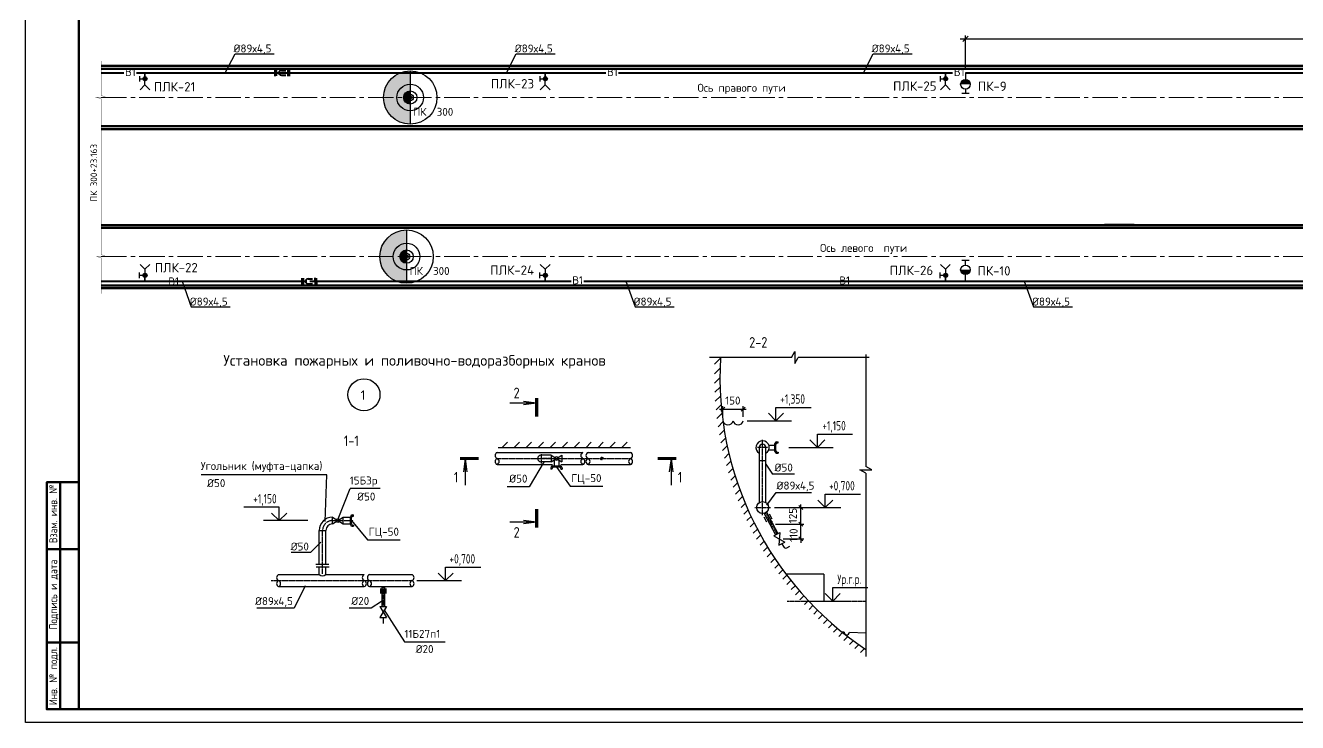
# Paper-space layout 'л2-л8' of a CAD drawing. Header units: millimetres. Extents: x 10032 to 18918, y -3051 to 627.
# Drawn here: x 10041.8 to 10518.5, y -1195.5 to -934.4 of the extents above; entities that cross this region are included whole.
import ezdxf
from ezdxf.enums import TextEntityAlignment as Align

# ---------------------------------------------------------------- set-up
doc = ezdxf.new("R2010")
doc.units = ezdxf.units.MM
doc.header["$LTSCALE"] = 0.5
for name, pattern in [('CENTER', [2, 1.25, -0.25, 0.25, -0.25]), ('CENTER2', [28.575, 19.05, -3.175, 3.175, -3.175]), ('HIDDEN', [0.375, 0.25, -0.125])]:
    doc.linetypes.add(name, pattern=pattern)
for name, color, linetype in [('0 @ 1', 7, 'Continuous'), ('1_NADPIS', 7, 'Continuous'), ('3_Текст', 7, 'Continuous'), ('DIZAIN', 30, 'Continuous'), ('FORMAT', 7, 'Continuous'), ('OTMETKI', 2, 'Continuous'), ('ВК_конструкции', 7, 'Continuous'), ('ВК_надписи', 7, 'Continuous'), ('ВК_отметки', 9, 'Continuous'), ('ВК_сети', 4, 'Continuous'), ('ГТ_Конструкции', 2, 'Continuous'), ('ГТ_ПК', 2, 'Continuous'), ('ГТ_ПК @ 0.25', 2, 'Continuous'), ('ГТ_ПК @ 0.5', 2, 'Continuous'), ('ГТ_ПК @ 1', 2, 'Continuous'), ('ГТ_ПК @ 2', 2, 'Continuous'), ('ГТ_ПК @ 4', 2, 'Continuous')]:
    doc.layers.add(name, color=color, linetype=linetype)
for name, color, linetype, lineweight in [('1_fragment_plan', 7, 'Continuous', 30), ('1_PK500', 5, 'Continuous', 35), ('А_Дизайн', 16, 'Continuous', 20), ('А_Конструкции', 4, 'Continuous', 50), ('АР_Оси', 242, 'CENTER2', 18)]:
    doc.layers.add(name, color=color, linetype=linetype, lineweight=lineweight)
doc.styles.add('ROMANS', font='romans.shx', dxfattribs={"width": 0.8, "height": 1.75})
doc.styles.add('RS-3-08', font='romans.shx', dxfattribs={"width": 0.8, "height": 3})
doc.styles.add('RS-30-06', font='romans.shx', dxfattribs={"width": 0.6, "height": 3})
doc.styles.add('ММП', font='isocpeur.ttf', dxfattribs={"width": 0.9})
doc.styles.add('Стандарт ММП', font='isocpeur.ttf')
doc.dimstyles.new('M1000', dxfattribs={"dimtxt": 3, "dimasz": 2, "dimexe": 1.2, "dimexo": 1.5, "dimgap": 1.3, "dimtad": 1, "dimdec": 0, "dimlfac": 1000, "dimrnd": 1, "dimzin": 0, "dimdsep": 46, "dimtxsty": 'RS-3-08', "dimblk1": 'OBLIQUE', "dimblk2": 'OBLIQUE', "dimsah": 1, "dimcen": 0, "dimdle": 1.2, "dimadec": 0, "dimazin": 0, "dimtfac": 1, "dimtdec": 0, "dimtmove": 2, "dimatfit": 3, "dimldrblk": 'ARCHTICK', "dimfxl": 1, "dimtolj": 1, "dimtzin": 0, "dimarcsym": 0})
doc.dimstyles.new('M200$0', dxfattribs={"dimscale": 0, "dimtxt": 3, "dimasz": 2, "dimexe": 1.2, "dimexo": 1.5, "dimgap": 1.2, "dimtad": 1, "dimdec": 0, "dimlfac": 200, "dimrnd": 1, "dimzin": 0, "dimdsep": 46, "dimtxsty": 'RS-30-06', "dimblk1": 'OBLIQUE', "dimblk2": 'OBLIQUE', "dimsah": 1, "dimcen": 2.5, "dimdle": 2, "dimclrt": 9, "dimadec": 0, "dimazin": 0, "dimtfac": 1, "dimtdec": 0, "dimtmove": 2, "dimatfit": 3, "dimldrblk": 'OBLIQUE', "dimfxl": 1.2, "dimtolj": 1, "dimtzin": 0, "dimarcsym": 0})

# ---------------------------------------------------------------- blocks, each defined once
blk = doc.blocks.new('*U440')
at = {"color": 0, "lineweight": 25, "ltscale": 100}
blk.add_line((230, 5), (415, 5), dxfattribs=at)
at = {"layer": 'FORMAT', "color": 7, "lineweight": 25}
blk.add_lwpolyline([(0, 0), (0, 420), (1783, 420), (1783, 0), (0, 0)], dxfattribs=at)
at = {"layer": 'FORMAT', "color": 7, "lineweight": 60}
for points in [[(20, 5), (20, 415), (1778, 415), (1778, 5), (20, 5)], [(20, 5), (8, 5), (8, 90), (20, 90)], [(13, 5), (13, 90)], [(8, 65), (20, 65)], [(8, 30), (20, 30)]]:
    blk.add_lwpolyline(points, dxfattribs=at)
at = {"layer": 'FORMAT', "color": 7, "style": 'ММП', "width": 0.85}
for s, p in [('Взам. инв. №', (11.9, 67.22)), ('Подпись и дата', (11.9, 34.83))]:
    blk.add_text(s, height=3, rotation=90, dxfattribs=at).set_placement(p)
blk.add_text('Инв. № подл.', height=3, rotation=90, dxfattribs=at).set_placement((11.9, 17.38), align=Align.CENTER)
blk = doc.blocks.new('ПК')
at = {"layer": 'ГТ_ПК'}
blk.add_hatch(color=0, dxfattribs=at).paths.add_polyline_path([(0, -2.5, 0.414214), (2.5, 0, 0.414214), (0, 2.5)])
at = {"layer": 'ГТ_ПК', "color": 0}
blk.add_line((0, -2.5), (0, 2.5), dxfattribs=at)
blk.add_circle((0, 0), 2.5, dxfattribs=at)
blk = doc.blocks.new('*U579')
at = {"layer": 'ГТ_ПК @ 0.25', "extrusion": (9.32183e-09, 7.72587e-22, 1), "xscale": 0.250000000000006, "yscale": 0.2500000000000053, "zscale": 0.2500000000000053, "rotation": 180}
blk.add_blockref('ПК', (10185.95, -961.37, 0), dxfattribs=at)
at = {"layer": 'ГТ_ПК @ 0.5', "extrusion": (9.32183e-09, 7.72587e-22, 1), "xscale": 0.5000000000000187, "yscale": 0.5000000000000173, "zscale": 0.5000000000000173, "rotation": 180}
blk.add_blockref('ПК', (10185.95, -961.37, 0), dxfattribs=at)
at = {"layer": 'ГТ_ПК @ 1', "extrusion": (9.32183e-09, 7.72587e-22, 1), "rotation": 179.9999999999641}
blk.add_blockref('ПК', (10185.95, -961.37, 0), dxfattribs=at)
at = {"layer": 'ГТ_ПК @ 2', "extrusion": (9.32183e-09, 7.72587e-22, 1), "xscale": 2.000000000000075, "yscale": 2.000000000000069, "zscale": 2.000000000000069, "rotation": 180}
blk.add_blockref('ПК', (10185.95, -961.37, 0), dxfattribs=at)
at = {"layer": 'ГТ_ПК @ 4', "extrusion": (9.32183e-09, 7.72587e-22, 1), "xscale": 4.000000000000096, "yscale": 4.000000000000085, "zscale": 4.000000000000085, "rotation": 180}
blk.add_blockref('ПК', (10185.95, -961.37, 0), dxfattribs=at)
blk = doc.blocks.new('*U582')
at = {"layer": 'ГТ_ПК @ 0.25', "extrusion": (9.32183e-09, 7.72587e-22, 1), "xscale": 0.250000000000006, "yscale": 0.2500000000000053, "zscale": 0.2500000000000053, "rotation": 180}
blk.add_blockref('ПК', (10184.57, -1020.97, 0), dxfattribs=at)
at = {"layer": 'ГТ_ПК @ 0.5', "extrusion": (9.32183e-09, 7.72587e-22, 1), "xscale": 0.5000000000000187, "yscale": 0.5000000000000173, "zscale": 0.5000000000000173, "rotation": 180}
blk.add_blockref('ПК', (10184.57, -1020.97, 0), dxfattribs=at)
at = {"layer": 'ГТ_ПК @ 1', "extrusion": (9.32183e-09, 7.72587e-22, 1), "rotation": 179.9999999999641}
blk.add_blockref('ПК', (10184.57, -1020.97, 0), dxfattribs=at)
at = {"layer": 'ГТ_ПК @ 2', "extrusion": (9.32183e-09, 7.72587e-22, 1), "xscale": 2.000000000000075, "yscale": 2.000000000000069, "zscale": 2.000000000000069, "rotation": 180}
blk.add_blockref('ПК', (10184.57, -1020.97, 0), dxfattribs=at)
at = {"layer": 'ГТ_ПК @ 4', "extrusion": (9.32183e-09, 7.72587e-22, 1), "xscale": 4.000000000000096, "yscale": 4.000000000000085, "zscale": 4.000000000000085, "rotation": 180}
blk.add_blockref('ПК', (10184.57, -1020.97, 0), dxfattribs=at)
blk = doc.blocks.new('RAZ')
at = {"layer": '1_fragment_plan'}
for q in [(4.96, 5.65), (4.96, 4.35), (10, 5)]:
    blk.add_line((0, 5), q, dxfattribs=at)
at = {"layer": '1_fragment_plan', "color": 4, "const_width": 1.2}
blk.add_lwpolyline([(0, 6.99), (0, 0)], dxfattribs=at)
blk = doc.blocks.new('_raznl')
at = {"layer": 'DIZAIN', "rotation": 90}
blk.add_blockref('RAZ', (0, 0), dxfattribs=at)
at = {"layer": 'DIZAIN', "color": 4, "style": 'ROMANS', "width": 0.8, "flags": 4}
blk.add_attdef('N', text='', height=4, dxfattribs=at).set_placement((-7.55, 5), align=Align.RIGHT)
blk = doc.blocks.new('_razpv')
at = {"layer": 'DIZAIN', "xscale": -1}
blk.add_blockref('RAZ', (0, 0), dxfattribs=at)
at = {"layer": 'DIZAIN', "color": 4, "style": 'ROMANS', "width": 0.8, "flags": 4}
blk.add_attdef('N', text='', height=4, dxfattribs=at).set_placement((-7.5, 8.82), align=Align.MIDDLE)
blk = doc.blocks.new('_otmp')
at = {"layer": 'ВК_отметки'}
blk.add_line((4.24, 0), (20.89, 0), dxfattribs=at)
for points in [[(15, 0), (15, 5), (28.21, 5)], [(15, 0), (17.83, 2.83)]]:
    blk.add_lwpolyline(points, dxfattribs=at)
at = {"layer": 'ВК_отметки', "linetype": 'Continuous'}
blk.add_lwpolyline([(15, 0), (12.17, 2.83)], dxfattribs=at)
at = {"layer": 'ВК_отметки', "style": 'ROMANS', "width": 0.7, "flags": 4}
blk.add_attdef('О', text='', height=3.5, dxfattribs=at).set_placement((21.25, 6.42), align=Align.CENTER)
blk = doc.blocks.new('_razg')
at = {"layer": 'DIZAIN', "color": 4, "style": 'ROMANS', "width": 0.8, "flags": 4}
blk.add_attdef('N-N', text='', height=4, dxfattribs=at).set_placement((0.14, 3.55), align=Align.MIDDLE)
blk = doc.blocks.new('_Oblique')
at = {"linetype": 'ByBlock', "lineweight": 30}
blk.add_line((-0.5, -0.5), (0.5, 0.5), dxfattribs=at)
blk = doc.blocks.new('*D90')
at = {"layer": 'Defpoints', "color": 0, "lineweight": 100, "ltscale": 0.5}
for p in [(10321.52, -1121.22), (10332.31, -1121.22), (10324.25, -1126.72)]:
    blk.add_point(p, dxfattribs=at)
at = {"layer": 'ВК_надписи', "color": 7, "lineweight": -2, "ltscale": 0.5}
for p, q in [((10332.31, -1121.22), (10332.31, -1119.72)), ((10323.02, -1121.22), (10333.51, -1121.22)), ((10332.31, -1126.72), (10332.31, -1121.22)), ((10325.75, -1126.72), (10333.51, -1126.72)), ((10332.31, -1126.72), (10332.31, -1128.22))]:
    blk.add_line(p, q, dxfattribs=at)
at = {"layer": 'ВК_надписи', "color": 7, "lineweight": -2, "ltscale": 0.5, "xscale": 1.5, "yscale": 1.5, "zscale": 1.5}
for p, rotation in [((10332.31, -1121.22), 270), ((10332.31, -1126.72), 90)]:
    blk.add_blockref('_Oblique', p, dxfattribs=dict(at, rotation=rotation))
at = {"layer": 'ВК_надписи', "color": 7, "ltscale": 0.5, "insert": (10329.61, -1125.32), "char_height": 3, "attachment_point": 5, "rotation": 90, "style": 'Стандарт ММП'}
blk.add_mtext('\\A1;110', dxfattribs=at)
blk = doc.blocks.new('*D91')
at = {"layer": 'Defpoints', "color": 0, "lineweight": 100, "ltscale": 0.5}
for p in [(10320.94, -1114.97), (10332.31, -1114.97), (10321.32, -1121.22)]:
    blk.add_point(p, dxfattribs=at)
at = {"layer": 'ВК_надписи', "color": 7, "lineweight": -2, "ltscale": 0.5}
for p, q in [((10322.44, -1114.97), (10333.51, -1114.97)), ((10332.31, -1122.42), (10332.31, -1113.77)), ((10322.82, -1121.22), (10333.51, -1121.22))]:
    blk.add_line(p, q, dxfattribs=at)
at = {"layer": 'ВК_надписи', "color": 7, "lineweight": -2, "ltscale": 0.5, "xscale": 1.5, "yscale": 1.5, "zscale": 1.5}
for p, rotation in [((10332.31, -1114.97), 90), ((10332.31, -1121.22), 270)]:
    blk.add_blockref('_Oblique', p, dxfattribs=dict(at, rotation=rotation))
at = {"layer": 'ВК_надписи', "color": 7, "ltscale": 0.5, "insert": (10329.35, -1117.96), "char_height": 3, "attachment_point": 5, "rotation": 90, "style": 'Стандарт ММП'}
blk.add_mtext('\\A1;125', dxfattribs=at)
blk = doc.blocks.new('*D124')
at = {"layer": 'Defpoints', "color": 0, "lineweight": -2}
for p, q in [((10394.02, -950.67), (10394.02, -938.14)), ((10844.02, -950.67), (10844.02, -938.14)), ((10392.02, -939.34), (10846.02, -939.34))]:
    blk.add_line(p, q, dxfattribs=at)
at = {"layer": 'Defpoints', "color": 0, "linetype": 'Continuous', "lineweight": 30}
for p in [(10844.02, -939.34), (10394.02, -952.17, 0), (10844.02, -952.17, 0)]:
    blk.add_point(p, dxfattribs=at)
at = {"layer": 'Defpoints', "color": 0, "linetype": 'Continuous', "lineweight": -2, "xscale": 2, "yscale": 2, "zscale": 2, "rotation": 180}
blk.add_blockref('_Oblique', (10394.02, -939.34), dxfattribs=at)
at = {"layer": 'Defpoints', "color": 0, "linetype": 'Continuous', "lineweight": -2, "xscale": 2, "yscale": 2, "zscale": 2}
blk.add_blockref('_Oblique', (10844.02, -939.34), dxfattribs=at)
at = {"layer": 'Defpoints', "color": 9, "linetype": 'Continuous', "lineweight": 30, "insert": (10619.02, -936.64), "char_height": 3, "attachment_point": 5, "style": 'RS-30-06'}
blk.add_mtext('\\A1;90000', dxfattribs=at)

psp = doc.layouts.new('л2-л8')

# ---------------------------------------------------------------- hatches: boundary and pattern name
at = {"layer": 'ВК_конструкции', "ltscale": 0.5}
h = psp.add_hatch(dxfattribs=at)
h.set_pattern_fill('ANSI31', scale=20, style=0)
h.set_pattern_definition([(45, (11523.7478, -876.9598), (-1.767767, 1.767767), [])])
h.paths.add_polyline_path([(10356.6657, -1170.5764), (10356.6657, -1168.1056, -0.05751116), (10335.2156, -1149.9727), (10332.4031, -1149.9727, 0.06414648)])
h.paths.add_polyline_path([(10332.4031, -1149.9727), (10335.2156, -1149.9727, -0.08615345), (10312.173, -1114.9727), (10309.9248, -1114.9727, 0.08407387)])
h.paths.add_polyline_path([(10302.0034, -1066.1041), (10299.9386, -1066.1041, 0.1011291), (10309.9248, -1114.9727), (10312.173, -1114.9727, -0.10294791)])
h.paths.add_polyline_path([(10302.2237, -1058.7607), (10300.1552, -1058.7607, 0.01474786), (10299.9386, -1066.1041), (10302.0034, -1066.1041, -0.01499678)])
h = psp.add_hatch(dxfattribs=at)
h.set_pattern_fill('ANSI31', color=256, angle=90, style=0)
h.set_pattern_definition([(225, (9886.652, -981.7166), (-2.245064, 2.245064), [])])
h.paths.add_polyline_path([(10218.9519, -1092.6178), (10218.9519, -1090.5069), (10268.5205, -1090.5069), (10268.5205, -1092.6178)])
at = {"layer": 'ВК_сети', "ltscale": 0.5}
h = psp.add_hatch(color=5, dxfattribs=at)
h.paths.add_polyline_path([(10087.3302, -954.3538, 0.41421356), (10086.5802, -953.6038), (10086.5802, -954.3538)])
h.paths.add_polyline_path([(10087.3302, -954.3538), (10086.5802, -954.3538), (10086.5802, -955.1038, 0.41421356)])
h.paths.add_polyline_path([(10086.5802, -954.3538), (10086.5802, -953.6038, 0.58408052), (10085.9383, -954.7418)])
h.paths.add_polyline_path([(10086.5802, -955.1038), (10086.5802, -954.3538), (10085.9383, -954.7418, 0.26256208)])
h = psp.add_hatch(color=5, dxfattribs=at)
h.paths.add_polyline_path([(10237.3302, -954.3538, 0.41421356), (10236.5802, -953.6038), (10236.5802, -954.3538)])
h.paths.add_polyline_path([(10237.3302, -954.3538), (10236.5802, -954.3538), (10236.5802, -955.1038, 0.41421356)])
h.paths.add_polyline_path([(10236.5802, -954.3538), (10236.5802, -953.6038, 0.58408052), (10235.9383, -954.7418)])
h.paths.add_polyline_path([(10236.5802, -955.1038), (10236.5802, -954.3538), (10235.9383, -954.7418, 0.26256208)])
h = psp.add_hatch(color=5, dxfattribs=at)
h.paths.add_polyline_path([(10387.3302, -954.3538, 0.41421356), (10386.5802, -953.6038), (10386.5802, -954.3538)])
h.paths.add_polyline_path([(10387.3302, -954.3538), (10386.5802, -954.3538), (10386.5802, -955.1038, 0.41421356)])
h.paths.add_polyline_path([(10386.5802, -954.3538), (10386.5802, -953.6038, 0.58408052), (10385.9383, -954.7418)])
h.paths.add_polyline_path([(10386.5802, -955.1038), (10386.5802, -954.3538), (10385.9383, -954.7418, 0.26256208)])
h = psp.add_hatch(color=1, dxfattribs=at)
h.paths.add_polyline_path([(10392.2186, -956.4128), (10395.8186, -956.4128, 0.09159777), (10395.6997, -955.7696), (10392.3374, -955.7696, 0.09159777)])
h.paths.add_polyline_path([(10392.3374, -955.7696), (10395.6997, -955.7696, 0.68812614)])
h = psp.add_hatch(color=1, dxfattribs=at)
h.paths.add_polyline_path([(10392.2186, -956.4128), (10395.8186, -956.4128, 0.09159777), (10395.6997, -955.7696), (10392.3374, -955.7696, 0.09159777)])
h.paths.add_polyline_path([(10392.3374, -955.7696), (10395.6997, -955.7696, 0.68812614)])
h = psp.add_hatch(color=5, dxfattribs=at)
h.paths.add_polyline_path([(10087.3302, -1027.9771, -0.41421356), (10086.5802, -1028.7271), (10086.5802, -1027.9771)])
h.paths.add_polyline_path([(10087.3302, -1027.9771), (10086.5802, -1027.9771), (10086.5802, -1027.2271, -0.41421356)])
h.paths.add_polyline_path([(10086.5802, -1027.9771), (10086.5802, -1028.7271, -0.58408052), (10085.9383, -1027.5891)])
h.paths.add_polyline_path([(10086.5802, -1027.2271), (10086.5802, -1027.9771), (10085.9383, -1027.5891, -0.26256208)])
h = psp.add_hatch(color=5, dxfattribs=at)
h.paths.add_polyline_path([(10237.3302, -1027.9771, -0.41421356), (10236.5802, -1028.7271), (10236.5802, -1027.9771)])
h.paths.add_polyline_path([(10237.3302, -1027.9771), (10236.5802, -1027.9771), (10236.5802, -1027.2271, -0.41421356)])
h.paths.add_polyline_path([(10236.5802, -1027.9771), (10236.5802, -1028.7271, -0.58408052), (10235.9383, -1027.5891)])
h.paths.add_polyline_path([(10236.5802, -1027.2271), (10236.5802, -1027.9771), (10235.9383, -1027.5891, -0.26256208)])
h = psp.add_hatch(color=5, dxfattribs=at)
h.paths.add_polyline_path([(10387.3302, -1027.9771, -0.41421356), (10386.5802, -1028.7271), (10386.5802, -1027.9771)])
h.paths.add_polyline_path([(10387.3302, -1027.9771), (10386.5802, -1027.9771), (10386.5802, -1027.2271, -0.41421356)])
h.paths.add_polyline_path([(10386.5802, -1027.9771), (10386.5802, -1028.7271, -0.58408052), (10385.9383, -1027.5891)])
h.paths.add_polyline_path([(10386.5802, -1027.2271), (10386.5802, -1027.9771), (10385.9383, -1027.5891, -0.26256208)])
h = psp.add_hatch(color=1, dxfattribs=at)
h.paths.add_polyline_path([(10392.2186, -1025.9181), (10395.8186, -1025.9181, -0.09159777), (10395.6997, -1026.5612), (10392.3374, -1026.5612, -0.09159777)])
h.paths.add_polyline_path([(10392.3374, -1026.5612), (10395.6997, -1026.5612, -0.68812614)])
h = psp.add_hatch(color=1, dxfattribs=at)
h.paths.add_polyline_path([(10392.2186, -1025.9181), (10395.8186, -1025.9181, -0.09159777), (10395.6997, -1026.5612), (10392.3374, -1026.5612, -0.09159777)])
h.paths.add_polyline_path([(10392.3374, -1026.5612), (10395.6997, -1026.5612, -0.68812614)])

# ---------------------------------------------------------------- linework, layer by layer
at = {"layer": 'А_Дизайн', "ltscale": 0.125, "const_width": 0.12, "elevation": 0}
for points in [[(10070.1385, -987.2793), (10070.1385, -961.8779), (10068.3345, -961.2839), (10072.0066, -961.2814), (10070.1385, -960.6123), (10070.1385, -947.7398)], [(10070.1385, -1034.8872), (10070.1385, -1021.4779), (10068.3345, -1020.8839), (10072.0066, -1020.8814), (10070.1385, -1020.2123), (10070.1385, -987.2793)]]:
    psp.add_lwpolyline(points, dxfattribs=at)
at = {"layer": 'А_Конструкции'}
for p, q in [((10070.1385, -949.5654), (11396.74, -949.5654)), ((10070.1385, -950.5654), (11396.74, -950.7654)), ((10070.1385, -972.1654), (11396.74, -972.1654)), ((10070.1385, -973.1654), (11396.74, -973.1654)), ((10070.1385, -1009.1654), (11396.74, -1009.1654)), ((10070.1385, -1010.1654), (11396.74, -1010.1654)), ((10070.1385, -1031.7654), (11396.74, -1031.7654)), ((10070.1385, -1032.7654), (11396.74, -1032.7654))]:
    psp.add_line(p, q, dxfattribs=at)
at = {"layer": 'АР_Оси', "color": 7}
for p, q in [((10070.1385, -961.3655), (11395.1835, -961.3655)), ((10070.1385, -1020.9655), (11395.1835, -1020.9655))]:
    psp.add_line(p, q, dxfattribs=at)
at = {"layer": 'ВК_конструкции', "ltscale": 0.5}
for p, q in [((10328.8161, -1058.7607), (10330.0655, -1056.5184)), ((10330.0655, -1056.5184), (10330.0655, -1061.0029)), ((10330.0655, -1061.0029), (10331.315, -1058.7607)), ((10356.6657, -1081.0557), (10356.6657, -1099.538)), ((10268.5205, -1092.6178), (10218.9519, -1092.6178)), ((10356.6657, -1102.0369), (10354.4235, -1100.7875)), ((10354.4235, -1100.7875), (10358.908, -1100.7875)), ((10358.908, -1100.7875), (10356.6657, -1099.538)), ((10356.6657, -1102.0369), (10356.6657, -1119.6658))]:
    psp.add_line(p, q, dxfattribs=at)
at = {"layer": 'ВК_конструкции', "color": 7, "ltscale": 0.5}
for p, q in [((10356.6657, -1057.6772), (10356.6657, -1099.538)), ((10328.8161, -1058.7607), (10298.1425, -1058.7607)), ((10357.9668, -1058.7607), (10331.315, -1058.7607)), ((10356.6657, -1102.0369), (10356.6657, -1170.8051))]:
    psp.add_line(p, q, dxfattribs=at)
at = {"layer": 'ВК_конструкции'}
for p, q in [((10340.9877, -1139.9727), (10326.7809, -1139.9727)), ((10340.9877, -1139.9727), (10340.9877, -1149.9727)), ((10348.5038, -1161.6283), (10347.7887, -1161.6086)), ((10350.5031, -1161.6834), (10356.6657, -1161.8534))]:
    psp.add_line(p, q, dxfattribs=at)
at = {"layer": 'ВК_конструкции', "color": 7, "linetype": 'CENTER', "ltscale": 0.2}
psp.add_line((10327.2404, -1149.9727), (10356.6657, -1149.9727), dxfattribs=at)
at = {"layer": 'ВК_конструкции', "color": 7, "ltscale": 0.5}
psp.add_arc((10424.5034, -1066.1041), 122.5, 176.563248, 236.373463, dxfattribs=at)
at = {"layer": 'ВК_конструкции'}
psp.add_arc((10349.5034, -1161.6559), 1, 178.419828, 358.419828, dxfattribs=at)
at = {"layer": 'ВК_надписи'}
for p, q in [((10116.6332, -952.1739, 0), (10120.2929, -944.9762, 0)), ((10120.2929, -944.9762, 0), (10134.9324, -944.9762, 0)), ((10222.0237, -952.1739, 0), (10225.6834, -944.9762, 0)), ((10225.6834, -944.9762, 0), (10240.3229, -944.9762, 0)), ((10355.7855, -952.1739, 0), (10359.4453, -944.9762, 0)), ((10359.4453, -944.9762, 0), (10374.0847, -944.9762, 0)), ((10100.4272, -1030.157, 0), (10103.8795, -1039.7882, 0)), ((10266.7599, -1030.157, 0), (10270.2121, -1039.7882, 0)), ((10416.0728, -1030.157, 0), (10419.525, -1039.7882, 0)), ((10103.8795, -1039.7882, 0), (10118.5189, -1039.7882, 0)), ((10270.2121, -1039.7882, 0), (10284.8516, -1039.7882, 0)), ((10419.525, -1039.7882, 0), (10434.1645, -1039.7882, 0))]:
    psp.add_line(p, q, dxfattribs=at)
at = {"layer": 'ВК_надписи', "color": 7, "ltscale": 0.5}
for p, q in [((10303.1019, -1080.9727), (10303.1019, -1076.9709)), ((10310.6975, -1080.9727), (10310.6975, -1076.9709)), ((10301.9019, -1078.1709), (10311.8975, -1078.1709))]:
    psp.add_line(p, q, dxfattribs=at)
at = {"layer": 'ВК_надписи', "ltscale": 0.5}
for p, q in [((10236.1961, -1097.6865), (10230.516, -1107.187)), ((10240.9201, -1099.9045), (10245.8887, -1107.0044)), ((10319.187, -1098.662), (10321.6784, -1102.5169)), ((10154.7442, -1102.758), (10107.5534, -1102.758)), ((10154.0287, -1120.2033), (10154.7442, -1102.758)), ((10329.9579, -1102.5169), (10321.6784, -1102.5169)), ((10158.9331, -1119.1509), (10163.4569, -1107.7846)), ((10174.7354, -1107.7846), (10163.4569, -1107.7846)), ((10230.516, -1107.187), (10222.2365, -1107.187)), ((10245.8887, -1107.0044), (10258.1118, -1107.0044)), ((10319.5771, -1114.0536), (10323.0798, -1109.2692)), ((10323.0798, -1109.2692), (10336.2838, -1109.2692)), ((10163.8856, -1119.8387), (10169.9991, -1127.0733)), ((10152.4123, -1127.8692), (10148.6151, -1131.7779)), ((10169.9991, -1127.0733), (10182.2222, -1127.0733)), ((10148.6151, -1131.7779), (10141.3184, -1131.7779)), ((10146.5412, -1144.2593), (10142.4554, -1152.6072)), ((10142.4554, -1152.6072), (10128.4128, -1152.6072)), ((10171.3519, -1152.6615), (10163.0724, -1152.6615)), ((10175.1491, -1150.1341), (10171.3519, -1152.6615)), ((10176.0833, -1153.1267), (10183.8351, -1165.2595)), ((10183.8351, -1165.2595), (10199.0474, -1165.2595))]:
    psp.add_line(p, q, dxfattribs=at)
psp.add_circle((10168.622, -1072.7092), 6, dxfattribs=at)
at = {"layer": 'ВК_сети', "color": 5, "ltscale": 0.5}
for p, q in [((10084.5506, -953.3222, 0), (10084.5506, -955.384, 0)), ((10086.5186, -956.6126, 0), (10086.5186, -952.1739, 0)), ((10234.5506, -953.3222, 0), (10234.5506, -955.384, 0)), ((10236.5186, -956.6126, 0), (10236.5186, -952.1739, 0)), ((10384.5506, -953.3222, 0), (10384.5506, -955.384, 0)), ((10386.5186, -956.6126, 0), (10386.5186, -952.1739, 0)), ((10084.5506, -954.3531, 0), (10086.5802, -954.3531, 0)), ((10086.5186, -956.6126, 0), (10084.6944, -958.4368, 0)), ((10086.5186, -956.6126, 0), (10088.3427, -958.4368, 0)), ((10234.5506, -954.3531, 0), (10236.5802, -954.3531, 0)), ((10236.5186, -956.6126, 0), (10234.6944, -958.4368, 0)), ((10236.5186, -956.6126, 0), (10238.3427, -958.4368, 0)), ((10384.5506, -954.3531, 0), (10386.5802, -954.3531, 0)), ((10386.5186, -956.6126, 0), (10384.6944, -958.4368, 0)), ((10386.5186, -956.6126, 0), (10388.3427, -958.4368, 0)), ((10086.5186, -1025.7183, 0), (10084.6944, -1023.8941, 0)), ((10086.5186, -1025.7183, 0), (10088.3427, -1023.8941, 0)), ((10236.5186, -1025.7183, 0), (10234.6944, -1023.8941, 0)), ((10236.5186, -1025.7183, 0), (10238.3427, -1023.8941, 0)), ((10386.5186, -1025.7183, 0), (10384.6944, -1023.8941, 0)), ((10386.5186, -1025.7183, 0), (10388.3427, -1023.8941, 0)), ((10084.5506, -1029.0087, 0), (10084.5506, -1026.9469, 0)), ((10084.5506, -1027.9778, 0), (10086.5802, -1027.9778, 0)), ((10086.5186, -1025.7183, 0), (10086.5186, -1030.157, 0)), ((10234.5506, -1029.0087, 0), (10234.5506, -1026.9469, 0)), ((10234.5506, -1027.9778, 0), (10236.5802, -1027.9778, 0)), ((10236.5186, -1025.7183, 0), (10236.5186, -1030.157, 0)), ((10384.5506, -1029.0087, 0), (10384.5506, -1026.9469, 0)), ((10384.5506, -1027.9778, 0), (10386.5802, -1027.9778, 0)), ((10386.5186, -1025.7183, 0), (10386.5186, -1030.157, 0)), ((10320.3354, -1091.5991), (10322.5801, -1091.5991)), ((10322.5801, -1093.922), (10322.5801, -1091.0233)), ((10322.9585, -1093.6321), (10322.9585, -1091.3132)), ((10323.2551, -1090.3483), (10323.794, -1090.3483)), ((10323.4985, -1090.7732), (10323.794, -1090.7732)), ((10323.794, -1090.7732), (10323.794, -1090.3483)), ((10238.7252, -1095.3407), (10238.7252, -1097.8407)), ((10238.7252, -1097.8407), (10242.764, -1095.3407)), ((10238.7252, -1095.3407), (10242.764, -1097.8407)), ((10242.764, -1095.3407), (10242.764, -1097.8407)), ((10320.3354, -1093.3463), (10322.5801, -1093.3463)), ((10323.2551, -1094.597), (10323.794, -1094.597)), ((10323.4985, -1094.1721), (10323.794, -1094.1721)), ((10323.794, -1094.1721), (10323.794, -1094.597)), ((10238.6203, -1100.0511), (10238.6203, -1100.59)), ((10239.0451, -1100.59), (10238.6203, -1100.59)), ((10239.0451, -1100.2946), (10239.0451, -1100.59)), ((10239.2953, -1099.3761), (10242.194, -1099.3761)), ((10239.5851, -1099.7546), (10241.9041, -1099.7546)), ((10239.871, -1097.1314), (10239.871, -1099.3761)), ((10241.6182, -1097.1314), (10241.6182, -1099.3761)), ((10242.4441, -1100.2946), (10242.4441, -1100.59)), ((10242.4441, -1100.59), (10242.869, -1100.59)), ((10242.869, -1100.0511), (10242.869, -1100.59)), ((10156.8244, -1121.0887), (10160.8632, -1118.5887)), ((10156.8244, -1118.5887), (10160.8632, -1121.0887)), ((10156.8244, -1121.0887), (10156.8244, -1118.5887)), ((10160.8632, -1121.0887), (10160.8632, -1118.5887)), ((10163.5071, -1121.288), (10163.5071, -1118.3893)), ((10163.8856, -1120.9981), (10163.8856, -1118.6792)), ((10164.1821, -1117.7143), (10164.721, -1117.7143)), ((10164.4256, -1118.1392), (10164.721, -1118.1392)), ((10164.721, -1118.1392), (10164.721, -1117.7143)), ((10318.4499, -1118.3806), (10319.469, -1120.2946)), ((10320.4978, -1117.2808), (10321.5169, -1119.1948)), ((10164.1821, -1121.963), (10164.721, -1121.963)), ((10164.4256, -1121.5381), (10164.721, -1121.5381)), ((10164.721, -1121.5381), (10164.721, -1121.963)), ((10322.1962, -1125.5276), (10324.403, -1124.3527)), ((10324.403, -1124.3527), (10324.0943, -1129.0926)), ((10322.1962, -1125.5276), (10326.301, -1127.9177)), ((10324.0943, -1129.0926), (10326.301, -1127.9177)), ((10325.1977, -1128.5051), (10325.7749, -1129.5892)), ((10327.1275, -1130.0019), (10328.1703, -1129.4468)), ((10174.8692, -1145.2331), (10174.8692, -1147.1369)), ((10176.7742, -1145.2331), (10176.7742, -1147.1369)), ((10174.5611, -1152.0693), (10177.0611, -1152.0693)), ((10174.5611, -1152.0693), (10177.0611, -1156.108)), ((10177.0611, -1152.0693), (10174.5611, -1156.108)), ((10174.5611, -1156.108), (10177.0611, -1156.108))]:
    psp.add_line(p, q, dxfattribs=at)
at = {"layer": 'ВК_сети', "color": 1, "lineweight": 30, "ltscale": 0.5, "extrusion": (-3.27269e-07, 1.1423e-06, 1)}
for p, q in [((10086.5186, -952.1739, 0), (10086.5186, -955.1288, 0)), ((10236.5186, -952.1739, 0), (10236.5186, -955.1288, 0)), ((10386.5186, -952.1739, 0), (10386.5186, -955.1288, 0))]:
    psp.add_line(p, q, dxfattribs=at)
at = {"layer": 'ВК_сети', "color": 5, "lineweight": 40, "ltscale": 0.5}
for p, q in [((10135.3399, -953.3313, 0), (10135.3703, -950.8488, 0)), ((10135.8363, -953.2713, 0), (10135.8667, -950.7888, 0)), ((10137.6594, -953.0159, 0), (10139.3303, -953.0364, 0)), ((10137.6814, -951.221, 0), (10139.3523, -951.2415, 0)), ((10140.2395, -953.3914, 0), (10140.2699, -950.9089, 0)), ((10140.7359, -953.3313, 0), (10140.7663, -950.8488, 0)), ((10145.3399, -1028.9995, 0), (10145.3703, -1031.482, 0)), ((10145.8363, -1029.0596, 0), (10145.8667, -1031.5421, 0)), ((10147.6594, -1029.315, 0), (10149.3303, -1029.2945, 0)), ((10150.2395, -1028.9395, 0), (10150.2699, -1031.422, 0)), ((10150.7359, -1028.9995, 0), (10150.7663, -1031.482, 0)), ((10147.6814, -1031.1099, 0), (10149.3523, -1031.0894, 0))]:
    psp.add_line(p, q, dxfattribs=at)
at = {"layer": 'ВК_сети', "color": 1, "ltscale": 0.5}
for p, q in [((10394.0186, -952.1739, 0), (10394.0186, -954.6128, 0)), ((10394.0186, -952.1739, 0), (10394.0186, -954.6128, 0)), ((10395.3604, -959.8657, 0), (10392.6767, -959.8657, 0)), ((10395.3604, -959.8657, 0), (10392.6767, -959.8657, 0)), ((10394.0186, -958.2128, 0), (10394.0186, -959.8657, 0)), ((10394.0186, -958.2128, 0), (10394.0186, -959.8657, 0)), ((10395.3604, -1022.4652, 0), (10392.6767, -1022.4652, 0)), ((10395.3604, -1022.4652, 0), (10392.6767, -1022.4652, 0)), ((10394.0186, -1024.1181, 0), (10394.0186, -1022.4652, 0)), ((10394.0186, -1024.1181, 0), (10394.0186, -1022.4652, 0)), ((10394.0186, -1030.157, 0), (10394.0186, -1027.7181, 0)), ((10394.0186, -1030.157, 0), (10394.0186, -1027.7181, 0))]:
    psp.add_line(p, q, dxfattribs=at)
at = {"layer": 'ВК_сети', "color": 1, "lineweight": 30, "ltscale": 0.5}
for p, q in [((10394.0186, -955.1353, -0.0001), (10393.5012, -955.1391, -0.0001)), ((10394.0186, -955.1353, -0.0001), (10393.5012, -955.1391, -0.0001)), ((10394.0156, -954.7333, -0.0001), (10394.0186, -955.1353, -0.0001)), ((10394.0156, -954.7333, -0.0001), (10394.0186, -955.1353, -0.0001)), ((10394.0186, -955.1353, -0.0001), (10394.5359, -955.1315, -0.0001)), ((10394.0186, -955.1353, -0.0001), (10394.5359, -955.1315, -0.0001)), ((10394.0186, -1027.1956, -0.0001), (10393.5012, -1027.1917, -0.0001)), ((10394.0186, -1027.1956, -0.0001), (10393.5012, -1027.1917, -0.0001)), ((10394.0156, -1027.5975, -0.0001), (10394.0186, -1027.1956, -0.0001)), ((10394.0156, -1027.5975, -0.0001), (10394.0186, -1027.1956, -0.0001)), ((10394.0186, -1027.1956, -0.0001), (10394.5359, -1027.1994, -0.0001)), ((10394.0186, -1027.1956, -0.0001), (10394.5359, -1027.1994, -0.0001))]:
    psp.add_line(p, q, dxfattribs=at)
at = {"layer": 'ВК_сети', "color": 1, "lineweight": 30, "ltscale": 0.5, "extrusion": (-3.27269e-07, -1.1423e-06, 1)}
for p, q in [((10086.5186, -1030.157, 0), (10086.5186, -1027.2021, 0)), ((10236.5186, -1030.157, 0), (10236.5186, -1027.2021, 0)), ((10386.5186, -1030.157, 0), (10386.5186, -1027.2021, 0))]:
    psp.add_line(p, q, dxfattribs=at)
at = {"layer": 'ВК_сети', "color": 7, "linetype": 'CENTER', "ltscale": 0.4}
for p, q in [((10317.993, -1117.8654), (10317.993, -1089.574)), ((10218.5205, -1096.5907), (10268.5205, -1096.5907)), ((10156.8244, -1119.8387), (10164.5883, -1119.8387)), ((10319.0502, -1116.9588), (10323.2996, -1124.9402)), ((10153.0744, -1139.8387), (10153.0744, -1123.5887)), ((10133.8799, -1142.3387), (10186.6196, -1142.3387))]:
    psp.add_line(p, q, dxfattribs=at)
at = {"layer": 'ВК_сети', "ltscale": 0.5}
for p, q in [((10218.5205, -1094.3407), (10250.6475, -1094.3407)), ((10252.5759, -1094.3407), (10268.5205, -1094.3407)), ((10316.743, -1092.4727), (10316.743, -1113.1018)), ((10319.243, -1113.1018), (10319.243, -1092.4727)), ((10218.5205, -1098.8407), (10239.2393, -1098.8407)), ((10242.3881, -1098.8407), (10250.6475, -1098.8407)), ((10252.5759, -1098.8407), (10268.5205, -1098.8407)), ((10316.743, -1097.326), (10319.243, -1097.326)), ((10160.8632, -1118.5887), (10163.5071, -1118.5887)), ((10320.9204, -1120.1996), (10321.7202, -1120.1996)), ((10321.3203, -1121.0227), (10321.3203, -1120.1996)), ((10151.8244, -1136.2117), (10151.8244, -1123.5887)), ((10151.8244, -1123.5887), (10154.3244, -1123.5887)), ((10154.3244, -1136.2117), (10154.3244, -1123.5887)), ((10160.8632, -1121.0887), (10163.5071, -1121.0887)), ((10151.8244, -1140.0887), (10151.8244, -1137.2029)), ((10154.3244, -1140.0887), (10154.3244, -1137.2029)), ((10136.6196, -1140.0887), (10151.8244, -1140.0887)), ((10154.3244, -1140.0887), (10168.7466, -1140.0887)), ((10170.6751, -1140.0887), (10186.6196, -1140.0887)), ((10136.6196, -1144.5887), (10168.7466, -1144.5887)), ((10170.6751, -1144.5887), (10186.6196, -1144.5887)), ((10175.8111, -1156.108), (10175.8111, -1158.3362))]:
    psp.add_line(p, q, dxfattribs=at)
at = {"layer": 'ВК_сети', "color": 7, "linetype": 'CENTER', "ltscale": 0.2}
for p, q in [((10234.9752, -1094.9875), (10234.9752, -1098.4125)), ((10319.985, -1092.4727), (10316.1395, -1092.4727)), ((10239.0774, -1096.5907), (10234.9752, -1096.5907)), ((10238.7252, -1096.5907), (10243.109, -1096.5907)), ((10315.0635, -1114.9727), (10320.9388, -1114.9727)), ((10175.8111, -1144.5887), (10175.8111, -1152.0693))]:
    psp.add_line(p, q, dxfattribs=at)
at = {"layer": 'ВК_сети', "color": 9, "ltscale": 0.5}
for p, q in [((10238.7252, -1095.3407), (10234.9752, -1095.3407)), ((10238.7252, -1097.8407), (10234.9752, -1097.8407)), ((10318.5824, -1117.1441), (10322.8583, -1125.1751)), ((10319.4651, -1116.6742), (10323.7409, -1124.7052)), ((10175.3111, -1144.5887), (10175.3111, -1152.0693)), ((10176.3111, -1144.5887), (10176.3111, -1152.0693))]:
    psp.add_line(p, q, dxfattribs=at)
at = {"layer": 'ВК_сети'}
for p, q in [((10150.538, -1136.2117), (10155.5034, -1136.2117)), ((10150.6703, -1137.2029), (10155.6357, -1137.2029))]:
    psp.add_line(p, q, dxfattribs=at)
at = {"layer": 'ВК_сети', "color": 2, "lineweight": 40, "ltscale": 0.5}
for points, elevation in [([(10070.1385, -952.1739), (10078.6223, -952.1739)], 0), ([(10083.4225, -952.1739), (10259.2521, -952.1739)], 0), ([(10264.0524, -952.1739), (10389.2053, -952.1739)], 0), ([(10394.0055, -952.1739), (10453.621, -952.1736)], 0), ([(10453.621, -952.1736), (10456.0827, -952.1736)], 0), ([(10453.621, -952.174), (10460.0229, -952.1736)], 7.3533), ([(10460.0229, -952.1736), (10482.4371, -952.1735)], 0), ([(10482.4371, -952.1735), (10574.4663, -952.1735)], 0), ([(10070.1385, -1030.157), (10090.1098, -1030.157)], 0), ([(10090.1098, -1030.157), (10147.1871, -1030.157)], 0), ([(10148.3324, -1030.157), (10246.2226, -1030.157)], 0), ([(10251.0228, -1030.157), (10388.9275, -1030.157)], 0), ([(10388.9275, -1030.157), (10453.5088, -1030.157)], 0), ([(10453.5088, -1030.157), (10482.3249, -1030.157)], 0), ([(10482.3249, -1030.157), (10647.1745, -1030.157)], 0)]:
    psp.add_lwpolyline(points, dxfattribs=dict(at, elevation=elevation))
at = {"layer": 'ВК_сети', "color": 5, "ltscale": 0.5, "const_width": 0.4}
psp.add_lwpolyline([(10321.1203, -1121.2227, 1), (10321.5203, -1121.2227, 1)], format="xyb", close=True, dxfattribs=at)
at = {"layer": 'ВК_сети', "color": 5, "ltscale": 0.5}
for centre, radius in [((10086.5802, -954.3538, 0), 0.75), ((10236.5802, -954.3538, 0), 0.75), ((10386.5802, -954.3538, 0), 0.75), ((10086.5802, -1027.9771, 0), 0.75), ((10236.5802, -1027.9771, 0), 0.75), ((10386.5802, -1027.9771, 0), 0.75), ((10240.7446, -1096.5907), 0.6936), ((10158.8438, -1119.8387), 0.6936)]:
    psp.add_circle(centre, radius, dxfattribs=at)
at = {"layer": 'ВК_сети', "color": 1, "ltscale": 0.5}
for centre in [(10394.0186, -956.4128, 0), (10394.0186, -956.4128, 0), (10394.0186, -1025.9181, 0), (10394.0186, -1025.9181, 0)]:
    psp.add_circle(centre, 1.8, dxfattribs=at)
at = {"layer": 'ВК_сети', "color": 5, "linetype": 'HIDDEN', "ltscale": 0.1}
psp.add_circle((10257.712, -1096.5907), 0.5, dxfattribs=at)
at = {"layer": 'ВК_сети', "ltscale": 0.5}
psp.add_circle((10317.993, -1114.9727), 2.25, dxfattribs=at)
at = {"layer": 'ВК_сети', "color": 5, "lineweight": 40, "ltscale": 0.5}
for centre, start, end in [((10137.6036, -952.1176, 0), 85.038167, 273.557419), ((10147.6036, -1030.2132, 0), 86.442581, 274.961833)]:
    psp.add_arc(centre, 0.9, start, end, dxfattribs=at)
at = {"layer": 'ВК_сети', "color": 5, "ltscale": 0.5}
for centre, radius, start, end in [((10305.0247, -1082.0241), 1.9744, 193.131529, 346.868471), ((10308.8225, -1082.0828), 1.9151, 191.745525, 348.254475), ((10317.993, -1092.4727), 2.5, 300, 240), ((10323.2551, -1091.0233), 0.675, 90, 180), ((10323.4985, -1091.3132), 0.54, 90, 180), ((10218.9781, -1095.4657), 1.2145, 112.136408, 247.863592), ((10251.1051, -1095.4657), 1.2145, 112.136408, 247.863592), ((10253.0336, -1095.4657), 1.2145, 112.136408, 247.863592), ((10268.0628, -1095.4657), 1.2145, 292.136408, 67.863592), ((10323.2551, -1093.922), 0.675, 180, 270), ((10323.4985, -1093.6321), 0.54, 180, 270), ((10218.9781, -1097.7157), 1.2145, 112.136408, 247.863592), ((10218.0628, -1097.7157), 1.2145, 292.136408, 67.863592), ((10239.2953, -1100.0511), 0.675, 90, 180), ((10239.5851, -1100.2946), 0.54, 90, 180), ((10241.9041, -1100.2946), 0.54, 0, 90), ((10242.194, -1100.0511), 0.675, 0, 90), ((10251.1051, -1097.7157), 1.2145, 112.136408, 247.863592), ((10250.1898, -1097.7157), 1.2145, 292.136408, 67.863592), ((10253.0336, -1097.7157), 1.2145, 112.136408, 247.863592), ((10252.1183, -1097.7157), 1.2145, 292.136408, 67.863592), ((10268.9781, -1097.7157), 1.2145, 112.136408, 247.863592), ((10268.0628, -1097.7157), 1.2145, 292.136408, 67.863592), ((10164.1821, -1118.3893), 0.675, 90, 180), ((10164.4256, -1118.6792), 0.54, 90, 180), ((10164.1821, -1121.288), 0.675, 180, 270), ((10164.4256, -1120.9981), 0.54, 180, 270), ((10326.6575, -1129.1193), 1, 208.031728, 298.031728), ((10137.0773, -1141.2137), 1.2145, 112.136408, 247.863592), ((10137.0773, -1143.4637), 1.2145, 112.136408, 247.863592), ((10136.162, -1143.4637), 1.2145, 292.136408, 67.863592), ((10169.2043, -1141.2137), 1.2145, 112.136408, 247.863592), ((10169.2043, -1143.4637), 1.2145, 112.136408, 247.863592), ((10168.289, -1143.4637), 1.2145, 292.136408, 67.863592), ((10171.1327, -1141.2137), 1.2145, 112.136408, 247.863592), ((10171.1327, -1143.4637), 1.2145, 112.136408, 247.863592), ((10170.2174, -1143.4637), 1.2145, 292.136408, 67.863592), ((10187.0773, -1143.4637), 1.2145, 112.136408, 247.863592), ((10186.162, -1141.2137), 1.2145, 292.136408, 67.863592), ((10186.162, -1143.4637), 1.2145, 292.136408, 67.863592)]:
    psp.add_arc(centre, radius, start, end, dxfattribs=at)
at = {"layer": 'ВК_сети', "ltscale": 0.5}
for centre, radius, start, end in [((10317.993, -1092.4727), 1.25, 0, 180), ((10156.8244, -1123.5887), 5, 90, 180), ((10156.8244, -1123.5887), 2.5, 90, 180), ((10153.0744, -1138.4782), 2.0386, 232.181303, 307.818697)]:
    psp.add_arc(centre, radius, start, end, dxfattribs=at)
at = {"layer": 'ВК_сети', "color": 9, "ltscale": 0.5}
psp.add_arc((10234.9752, -1096.5907), 1.25, 90, 270, dxfattribs=at)
at = {"layer": 'ВК_сети', "color": 7, "linetype": 'CENTER', "ltscale": 0.4}
psp.add_arc((10156.8244, -1123.5887), 3.75, 90, 180, dxfattribs=at)
at = {"layer": 'ГТ_Конструкции', "color": 0, "linetype": 'ByBlock', "lineweight": -2, "ltscale": 0.75, "extrusion": (3.18243e-05, -6.23259e-06, 1)}
for p, q in [((10446.088, -1008.8356, 7.3535), (10457.288, -1008.8452, 7.3531)), ((10457.2879, -1008.9652, 7.3531), (10449.2879, -1008.9583, 7.3534))]:
    psp.add_line(p, q, dxfattribs=at)

# ---------------------------------------------------------------- block references
at = {"layer": '0 @ 1', "ltscale": 0.5}
psp.add_blockref('*U440', (10041.7584, -1195.4967), dxfattribs=at)
at = {"layer": 'ВК_надписи', "ltscale": 0.5}
ref = psp.add_blockref('_razg', (10316.2345, -1056.6572), dxfattribs=at)
ref.add_attrib('N-N', '2-2', dxfattribs={"layer": 'DIZAIN', "color": 5, "height": 4, "style": 'ROMANS', "width": 0.8}).set_placement((10316.3711, -1053.1048), align=Align.MIDDLE)
ref = psp.add_blockref('_razpv', (10233.315, -1080.8687), dxfattribs=at)
ref.add_attrib('N', '2', dxfattribs={"layer": 'DIZAIN', "color": 5, "height": 4, "style": 'ROMANS', "width": 0.8}).set_placement((10225.8176, -1072.0534), align=Align.MIDDLE)
at = {"layer": 'ВК_надписи', "color": 7, "ltscale": 0.5, "xscale": 1.5, "yscale": 1.5, "zscale": 1.5, "rotation": 180}
psp.add_blockref('_Oblique', (10303.1019, -1078.1709), dxfattribs=at)
at = {"layer": 'ВК_надписи', "color": 7, "ltscale": 0.5, "xscale": 1.5, "yscale": 1.5, "zscale": 1.5}
psp.add_blockref('_Oblique', (10310.6975, -1078.1709), dxfattribs=at)
at = {"layer": 'ВК_надписи', "ltscale": 0.5}
ref = psp.add_blockref('_razg', (10163.7503, -1093.5162), dxfattribs=at)
ref.add_attrib('N-N', '1-1', dxfattribs={"layer": 'DIZAIN', "color": 5, "height": 4, "style": 'ROMANS', "width": 0.8}).set_placement((10163.887, -1089.9638), align=Align.MIDDLE)
ref = psp.add_blockref('_raznl', (10211.5402, -1096.5907), dxfattribs=dict(at, xscale=-1, rotation=180))
ref.add_attrib('N', '1', dxfattribs={"layer": 'DIZAIN', "color": 5, "height": 4, "style": 'ROMANS', "width": 0.8}).set_placement((10203.9908, -1105.5947), align=Align.RIGHT)
ref = psp.add_blockref('_raznl', (10278.676, -1096.5907), dxfattribs=dict(at, rotation=180))
ref.add_attrib('N', '1', dxfattribs={"layer": 'DIZAIN', "color": 5, "height": 4, "style": 'ROMANS', "width": 0.8}).set_placement((10287.9016, -1105.5947), align=Align.RIGHT)
ref = psp.add_blockref('_razpv', (10233.315, -1115.4675), dxfattribs=dict(at, xscale=-1, rotation=180))
ref.add_attrib('N', '2', dxfattribs={"layer": 'DIZAIN', "color": 5, "height": 4, "style": 'ROMANS', "width": 0.8}).set_placement((10225.8176, -1124.2828), align=Align.MIDDLE)
at = {"layer": 'ВК_отметки', "ltscale": 0.5}
ref = psp.add_blockref('_otmp', (10307.9962, -1082.4727), dxfattribs=at)
ref.add_attrib('О', '+1,350', dxfattribs={"layer": 'OTMETKI', "color": 9, "height": 3.5, "style": 'ROMANS', "width": 0.7}).set_placement((10329.242, -1076.0561), align=Align.CENTER)
ref = psp.add_blockref('_otmp', (10323.5351, -1092.4727), dxfattribs=at)
ref.add_attrib('О', '+1,150', dxfattribs={"layer": 'OTMETKI', "color": 9, "height": 3.5, "style": 'ROMANS', "width": 0.7}).set_placement((10344.7809, -1086.0561), align=Align.CENTER)
ref = psp.add_blockref('_otmp', (10326.4629, -1114.9727), dxfattribs=at)
ref.add_attrib('О', '+0,700', dxfattribs={"layer": 'OTMETKI', "color": 9, "height": 3.5, "style": 'ROMANS', "width": 0.7}).set_placement((10347.7086, -1108.5561), align=Align.CENTER)
at = {"layer": 'ВК_отметки', "ltscale": 0.2}
ref = psp.add_blockref('_otmp', (10151.8244, -1119.8387), dxfattribs=dict(at, xscale=-1))
ref.add_attrib('О', '+1,150', dxfattribs={"layer": 'OTMETKI', "color": 9, "height": 3.5, "style": 'ROMANS', "width": 0.7}).set_placement((10131.512, -1113.4221), align=Align.CENTER)
at = {"layer": 'ВК_отметки', "ltscale": 0.5}
ref = psp.add_blockref('_otmp', (10184.2219, -1142.3387), dxfattribs=at)
ref.add_attrib('О', '+0,700', dxfattribs={"layer": 'OTMETKI', "color": 9, "height": 3.5, "style": 'ROMANS', "width": 0.7}).set_placement((10205.4677, -1135.9221), align=Align.CENTER)
ref = psp.add_blockref('_otmp', (10329.2562, -1149.9727), dxfattribs=at)
ref.add_attrib('О', 'Ур.г.р.', dxfattribs={"layer": 'OTMETKI', "color": 9, "height": 3.5, "style": 'ROMANS', "width": 0.7}).set_placement((10350.5019, -1143.5561), align=Align.CENTER)
at = {"layer": 'ГТ_ПК', "color": 6, "linetype": 'Continuous', "lineweight": 120}
for name in ['*U579', '*U582']:
    psp.add_blockref(name, (0, 0), dxfattribs=at)

# ---------------------------------------------------------------- texts
at = {"layer": '1_NADPIS', "linetype": 'Continuous', "style": 'Стандарт ММП'}
for s, p in [('ПЛК-21', (10089.885, -959.1071, 0)), ('ПЛК-23', (10216.1469, -957.9583, 0)), ('ПЛК-25', (10366.8888, -958.8459, 0)), ('ПЛК-22', (10090.2234, -1026.8623, 0)), ('ПЛК-24', (10215.9635, -1027.7876, 0)), ('ПЛК-26', (10365.6343, -1027.8853, 0))]:
    psp.add_text(s, height=3.5, rotation=360, dxfattribs=at).set_placement(p)
at = {"layer": '1_NADPIS', "color": 1, "linetype": 'Continuous', "style": 'Стандарт ММП'}
for s, p in [('ПК-9', (10398.7065, -958.9125, 0)), ('ПК-10', (10398.5857, -1028.055, 0))]:
    psp.add_text(s, height=3.5, rotation=360, dxfattribs=at).set_placement(p)
at = {"layer": '1_NADPIS', "linetype": 'Continuous', "lineweight": 30, "style": 'Стандарт ММП'}
psp.add_text('ПК 300+23.163', height=2.5, rotation=90, dxfattribs=at).set_placement((10068.6319, -1000.395, 0))
at = {"layer": '1_PK500', "style": 'Стандарт ММП'}
for p in [(10079.0839, -953.3415, 0), (10259.7137, -953.3415, 0), (10389.6668, -953.3415, 0), (10095.3235, -1031.7654), (10246.6841, -1031.3247, 0), (10346.7765, -1031.4183, 0)]:
    psp.add_text('В1', height=3, rotation=0.560426, dxfattribs=at).set_placement(p)
at = {"layer": '3_Текст', "color": 255, "style": 'Стандарт ММП'}
for s, p in [('Ось правого пути', (10293.6002, -959.2261)), ('Ось левого  пути', (10339.526, -1019.2112, -0.0004))]:
    psp.add_text(s, height=3, dxfattribs=at).set_placement(p)
at = {"layer": 'ВК_надписи', "lineweight": 30, "ltscale": 0.5, "style": 'Стандарт ММП'}
for p in [(10119.732, -944.505, 0), (10225.1225, -944.505, 0), (10358.8844, -944.505, 0), (10103.3186, -1039.317, 0), (10269.6513, -1039.317, 0), (10418.9641, -1039.317, 0)]:
    psp.add_text('%%C89х4,5', height=3, dxfattribs=at).set_placement(p)
at = {"layer": 'ВК_надписи', "color": 9, "ltscale": 0.5, "style": 'Стандарт ММП'}
psp.add_text('Установка пожарных и поливочно-водоразборных кранов', height=4, dxfattribs=at).set_placement((10115.9281, -1061.8304))
at = {"layer": 'ВК_надписи', "ltscale": 0.5, "style": 'Стандарт ММП'}
for s, height, p in [('1', 3.5, (10167.3566, -1074.583)), ('Угольник (муфта-цапка)', 3, (10107.4605, -1100.8756)), ('%%C50', 3, (10322.477, -1101.4894)), ('%%C50', 3, (10109.8286, -1107.3191)), ('15Б3р', 3, (10163.2837, -1106.3322)), ('%%C50', 3, (10223.035, -1105.6259)), ('ГЦ-50', 3, (10246.2843, -1105.4433)), ('%%C89х4,5', 3, (10323.2184, -1108.2417)), ('%%C50', 3, (10166.0486, -1112.3457)), ('ГЦ-50', 3, (10170.3946, -1125.5122)), ('%%C50', 3, (10141.1342, -1131.0649)), ('%%C89х4,5', 3, (10127.7798, -1151.5169)), ('%%C20', 3, (10163.8709, -1151.4436)), ('11Б27п1', 3, (10183.771, -1163.7712)), ('%%C20', 3, (10187.9809, -1169.4774))]:
    psp.add_text(s, height=height, dxfattribs=at).set_placement(p)
at = {"layer": 'ВК_надписи', "char_height": 3, "attachment_point": 8, "style": 'Стандарт ММП'}
for insert in [(10194.5863, -968.2396), (10193.2022, -1027.8396)]:
    psp.add_mtext('ПК  300', dxfattribs=dict(at, insert=insert))
at = {"layer": 'ВК_надписи', "ltscale": 0.5, "insert": (10306.8374, -1074.8913), "char_height": 3, "attachment_point": 5, "style": 'Стандарт ММП'}
psp.add_mtext('\\A1;150', dxfattribs=at)

# ---------------------------------------------------------------- dimensions: what is measured, and where the dimension line sits
at = {"layer": 'Defpoints', "color": 7, "linetype": 'Continuous', "lineweight": 30}
dim = psp.add_linear_dim(base=(10844.0178, -939.3385), p1=(10394.0186, -952.1739, 0), p2=(10844.0178, -952.1739, 0), dimstyle='M200$0', override={"dimscale": 1, "dimarcsym": 1}, dxfattribs=at)
dim.commit()
dim.dimension.update_dxf_attribs({"geometry": '*D124', "text_midpoint": (10619.0182, -936.6385)})
at = {"layer": 'ВК_надписи', "ltscale": 0.5}
for base, p1, p2, text, picture, middle in [((10332.3106, -1114.9727), (10321.3203, -1121.2227), (10320.9388, -1114.9727), '125', '*D91', (10329.3477, -1117.9642)), ((10332.3106, -1121.2227), (10324.2486, -1126.7227), (10321.5203, -1121.2227), '110', '*D90', (10329.6127, -1125.3187))]:
    dim = psp.add_linear_dim(base=base, p1=p1, p2=p2, angle=90, text=text, dimstyle='M1000', override={"dimasz": 1.5, "dimtxsty": 'Стандарт ММП', "dimclrd": 7, "dimclre": 7, "dimclrt": 7, "dimldrblk": 'Oblique', "dimfxl": 0.787402, "dimtfillclr": 7}, dxfattribs=at)
    dim.commit()
    dim.dimension.update_dxf_attribs({"geometry": picture, "text_midpoint": middle, "dimtype": 160})

doc.saveas('drawing.dxf')
